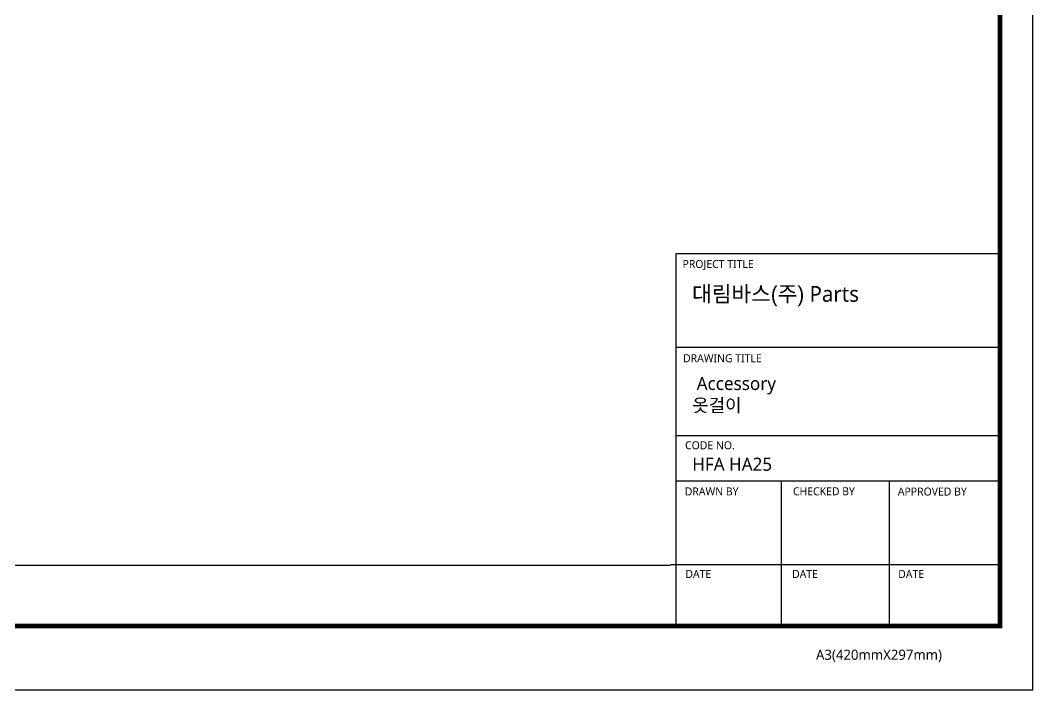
# Model space of a CAD drawing. Extents: x 16296681503 to 16296681828, y -37409617118 to -37409616880.
# Drawn here: x 16296681665.9 to 16296681828.4, y -37409617118.2 to -37409617010.8 of the extents above; entities that cross this region are included whole.
import ezdxf

# ---------------------------------------------------------------- set-up
doc = ezdxf.new("R2010")
doc.units = 0
doc.header["$LTSCALE"] = 10
doc.header["$MEASUREMENT"] = 0
doc.layers.get('0').update_dxf_attribs({"linetype": 'CONTINUOUS'})
doc.styles.add('Daelim Dimension', font='NanumGothic.ttf')

msp = doc.modelspace()

# ---------------------------------------------------------------- linework, layer by layer
at = {"color": 5, "ltscale": 40}
for p, q in [((16296681823.097401, -37409617048.298737), (16296681771.07585, -37409617048.298737)), ((16296681823.097401, -37409617063.335251), (16296681771.07585, -37409617063.335251)), ((16296681823.097401, -37409617063.335251), (16296681771.07585, -37409617063.335251)), ((16296681823.097401, -37409617077.480087), (16296681771.07585, -37409617077.480087)), ((16296681823.097401, -37409617077.480087), (16296681771.07585, -37409617077.480087)), ((16296681823.097401, -37409617084.775421), (16296681771.07585, -37409617084.775421)), ((16296681823.097401, -37409617084.775421), (16296681771.07585, -37409617084.775421)), ((16296681787.9729, -37409617084.775421), (16296681787.9729, -37409617107.998909)), ((16296681805.314171, -37409617084.775421), (16296681805.314171, -37409617107.998909)), ((16296681823.097401, -37409617098.190727), (16296681770.253571, -37409617098.190727)), ((16296681823.097401, -37409617098.190727), (16296681771.48115, -37409617098.190727)), ((16296681823.097401, -37409617107.998909), (16296681778.51479, -37409617107.998909))]:
    msp.add_line(p, q, dxfattribs=at)
at = {"color": 5, "ltscale": 0.5}
msp.add_line((16296681771.07585, -37409617048.298737), (16296681771.07585, -37409617108.313583), dxfattribs=at)
at = {"color": 5}
msp.add_line((16296681508.09734, -37409617098.227943), (16296681770.190981, -37409617098.227943), dxfattribs=at)
at = {"ltscale": 0.5}
msp.add_lwpolyline([(16296681502.863239, -37409617118.211388), (16296681828.363239, -37409617118.211388), (16296681828.363239, -37409616879.711388), (16296681502.863239, -37409616879.711388)], close=True, dxfattribs=at)
at = {"color": 5, "linetype": 'ByBlock', "lineweight": 200, "const_width": 0.75}
msp.add_lwpolyline([(16296681508.09734, -37409617107.999023), (16296681823.09734, -37409617107.999023), (16296681823.09734, -37409616885.249023), (16296681508.09734, -37409616885.249023)], close=True, dxfattribs=at)

# ---------------------------------------------------------------- texts
at = {"color": 5, "ltscale": 40, "style": 'Daelim Dimension'}
for s, height, p in [('PROJECT TITLE', 1.28450563, (16296681772.17713, -37409617050.562988)), ('DRAWING TITLE', 1.28450563, (16296681772.25948, -37409617065.680923)), ('CODE NO.', 1.2845056, (16296681772.5816, -37409617079.641922)), ('DRAWN BY', 1.2845056, (16296681772.531231, -37409617087.046112)), ('CHECKED BY', 1.2845056, (16296681789.88632, -37409617087.023331)), ('APPROVED BY', 1.28450563, (16296681806.71801, -37409617087.064827)), ('DATE', 1.2845056, (16296681772.631559, -37409617100.28511)), ('DATE', 1.2845056, (16296681789.749729, -37409617100.28511)), ('DATE', 1.2845056, (16296681806.777081, -37409617100.28511)), ('A3(420mmX297mm)', 1.62118566, (16296681793.58987, -37409617113.406883))]:
    msp.add_text(s, height=height, dxfattribs=at).set_placement(p)
at = {"attachment_point": 1, "style": 'Daelim Dimension'}
for s, insert, char_height, width in [('{\\fGulim|b0|i0|c129|p50;대림바스(주)} Parts', (16296681773.70499, -37409617053.463898), 2.5180004, 40.46996407), (' Accessory\\P옷걸이', (16296681773.7272, -37409617068.037117), 2.1020618, 35.3755503), ('HFA HA25', (16296681773.7272, -37409617080.982819), 2.1020618, 35.3755503)]:
    msp.add_mtext(s, dxfattribs=dict(at, insert=insert, char_height=char_height, width=width))

doc.saveas('drawing.dxf')
